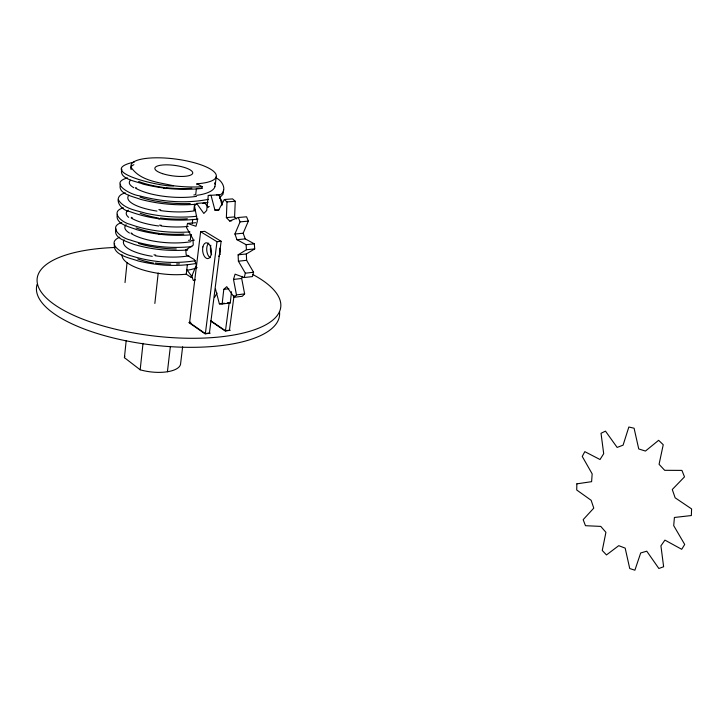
<?xml version="1.0" encoding="UTF-8"?>
<svg xmlns="http://www.w3.org/2000/svg" width="728" height="728" viewBox="0 0 728 728"><rect width="100%" height="100%" fill="white"/><g stroke="black" fill="none" stroke-linecap="round" stroke-linejoin="round"><path stroke-width="1.09" d="M231.704 220.821L229.648 221.003L226.372 217.599L226.99 201.911L224.342 199.508L218.5 210.356L214.942 210.146L211.029 195.332L208.281 195.486L206.697 210.492L203.831 213.441L196.651 203.412L194.531 205.969L197.406 221.039L195.959 226.281L187.524 223.432L186.55 227.655L192.975 238.975L193.266 245.118L185.786 249.977L186.168 254.764L194.412 259.596L196.351 265.074L191.728 276.358L193.366 280.535L195.359 279.825M236.573 218.928L234.598 216.899L235.244 201.274L232.587 198.89L224.342 199.508M125.016 282.582L127.027 262.762M182.628 346.828L180.626 363.49A28.256 11.248 6.3 0 1 140.167 369.788L124.424 357.657L126.162 340.877M140.167 369.788L143.025 343.334M154.846 303.449L158.203 273.064M215.506 289.089L219.383 303.858L222.14 303.995L223.787 289.371L226.736 286.659L234.189 297.288L242.342 296.26L244.626 293.885L241.678 278.469L242.315 276.376M222.14 303.995L230.239 302.948L231.531 291.746M167.422 371.753L170.379 346.401M192.447 277.313A51.142 17.126 6.9 0 1 191.255 277.459L186.25 274.183L187.405 264.464M190.927 234.78L190.299 240.085L188.488 240.358M192.301 223.187L192.756 219.356M194.558 204.186L193.876 209.973L195.423 209.737M196.378 188.889L195.686 194.722L193.857 194.958M196.879 184.657L196.988 183.765A43.007 12.003 7.3 0 0 211.366 169.679A43.007 12.003 7.3 0 0 157.193 157.794A43.007 12.003 7.3 0 0 132.915 169.706C142.588 181.263 159.732 182.546 173.564 185.776A52.462 14.642 7.3 0 0 202.166 186.714L201.956 188.416C182.319 190.563 162.298 188.871 143.143 184.138C137.146 181.409 118.282 179.152 121.904 169.287M191.255 277.459L191.446 275.839L186.787 269.688M200.628 231.722L189.599 322.65L205.36 333.615L209.418 333.033L221.13 241.286L204.75 231.349L200.628 231.722L216.989 241.687L221.13 241.286M215.288 184.33L216.289 176.44M205.36 333.615L216.989 241.687M222.167 204.204L221.803 200.892L219.456 197.133M234.088 295.404L229.457 330.184L225.48 330.749L229.193 302.648M234.189 297.288L236.464 294.904L233.497 279.425L235.08 274.165L244.226 277.532L245.345 273.2L238.393 261.206L238.12 254.818L246.446 249.75L254.709 248.903L254.336 243.844L245.236 238.893L236.991 239.694L234.916 233.997L240.076 221.858L238.302 217.499L229.648 221.003M254.709 248.903L246.346 253.963L246.61 260.315L253.571 272.254L252.443 276.576L244.226 277.532M245.236 238.893L243.161 233.224L248.348 221.13L246.574 216.798L238.302 217.499M214.769 186.423L214.451 187.014M125.462 192.929C111.803 195.887 119.465 210.083 129.711 211.539C151.369 219.592 175.12 221.621 197.998 219.101M214.469 297.543L217.026 293.047M114.596 243.507C111.748 255.137 130.312 258.003 138.247 260.988C157.23 265.584 177.259 266.976 196.533 263.372M117.381 214.323C114.569 224.115 130.212 226.963 136.809 229.711C154.482 234.671 173.1 236.327 191.382 234.789M116.07 228.856C112.585 238.293 127.637 241.751 133.988 244.39C151.178 249.558 169.369 251.278 187.251 250.023M120.575 184.202C116.862 193.894 133.87 196.615 140.213 199.254C158.386 204.086 177.423 205.787 196.169 204.249M219.483 197.898L223.014 194.23L223.551 189.79M218.637 195.632C228.119 191.855 223.068 180.644 215.706 177.787M119.792 237.155C104.377 243.662 124.051 254.445 131.522 255.947C152.034 262.335 174.119 264.137 195.35 260.715M121.803 222.459C106.952 227.254 122.177 238.356 129.994 239.921C149.777 246.783 171.189 248.694 191.964 246.601M123.387 207.826C109.164 211.784 122.131 222.659 129.966 224.269C149.067 231.213 169.779 233.197 189.981 231.923M127.573 177.932C108.19 182.855 130.767 194.767 138.975 195.723C161.443 201.738 185.431 203.867 208.363 199.345M207.99 202.393L202.784 203.412M191.446 275.839L192.247 275.703M210.201 333.151L205.114 333.87L188.825 322.54L190.845 322.267M230.23 330.294L225.234 331.003L210.647 321.066M134.307 162.026C91.974 171.471 165.456 187.86 173.564 185.776M219.383 303.858L224.442 303.212M236.464 294.904L244.626 293.885M223.787 289.371L228.865 288.761M233.497 279.425L241.678 278.469M196.706 216.271C179.743 218.091 162.508 216.826 145.855 213.268C136.409 210.456 124.251 208.927 118.464 200.036M245.345 273.2L253.571 272.254M238.393 261.206L246.61 260.315M238.12 254.818L246.346 253.963M236.991 239.694L246.073 244.672L254.336 243.844M185.786 249.977L187.797 249.777M234.916 233.997L243.161 233.224M187.524 223.432L195.605 222.741M240.076 221.858L248.348 221.13M226.372 217.599L234.598 216.899M214.942 210.146L219.046 209.81M196.651 203.412L204.786 202.784L208.062 207.325M226.99 201.911L235.244 201.274M208.281 195.486L219.237 194.731L222.031 205.269M216.471 194.886L219.237 194.731M196.423 188.497L201.956 188.416M227.473 302.821L230.239 302.948M165.438 188.488L163.582 188.27M161.388 225.325L159.55 225.107M160.142 234.27L158.831 234.116M160.697 209.828L158.877 209.582M159.705 218.873L157.894 218.627M155.756 255.073L153.954 254.827M136.682 188.115L135.672 187.651M132.068 233.451L131.076 232.951M132.323 217.836L131.413 217.335M196.988 183.765L202.166 186.714M210.529 320.575L225.48 330.749M246.073 244.672L246.446 249.75M210.201 257.703A7.944 4.386 83.7 0 1 206.779 250.632A7.944 4.386 83.7 0 1 208.718 243.125M131.213 169.597A43.125 9.783 6.1 0 1 133.888 164.674M214.542 182.892A43.107 12.804 10.7 0 1 214.933 186.45M214.815 187.06A43.025 14.633 6.6 0 1 196.715 195.341M196.496 196.351A42.961 13.541 4.2 0 1 135.736 188.243M133.834 187.715A42.943 10.401 5.3 0 1 130.53 180.262M209.236 206.47A42.879 14.651 9 0 1 208.463 206.907M195.259 210.711A42.797 13.987 4.2 0 1 160.124 210.519M156.966 211.084A42.761 12.103 3.8 0 1 128.847 195.222M188.197 226.426A42.615 14.278 4.1 0 1 161.006 225.971M158.777 226.008A42.588 12.622 3.6 0 1 131.158 217.945M128.683 217.353A42.579 11.047 5.3 0 1 128.337 210.137M194.367 240.113A42.488 15.606 6.4 0 1 191.218 240.686M190.827 241.705A42.424 14.533 4 0 1 131.222 233.579M129.457 233.042A42.406 11.475 5 0 1 126.108 224.734M188.852 255.828A42.26 14.96 4 0 1 155.237 255.765M152.27 256.32A42.233 13.122 3.5 0 1 124.133 239.821M197.17 267.613A42.124 16.189 6 0 1 187.578 270.215M164.246 187.569A43.043 10.183 5.3 0 1 138.648 181.454M191.874 188.224A43.043 11.857 3.8 0 1 165.948 187.678M190.254 203.54A42.87 10.638 5 0 1 140.031 197.088M158.531 218.109A42.688 10.556 7.5 0 1 140.167 213.24M187.342 218.782A42.688 12.385 3.7 0 1 160.406 218.009M159.159 233.388A42.497 11.275 5.1 0 1 136.145 227.891M183.838 234.07A42.506 12.913 3.6 0 1 160.861 233.515M176.294 248.967A42.333 11.703 4.8 0 1 138.593 243.461M153.572 263.126A42.151 11.612 7.3 0 1 137.765 258.959M179.388 263.845A42.16 13.404 3.4 0 1 176.531 263.991M170.68 264.082A42.16 13.404 3.4 0 1 155.419 263.054M186.25 274.183A41.924 14.041 6.9 0 1 142.834 269.897A41.924 14.041 6.9 0 1 122.104 254.736M124.424 357.657A28.256 11.248 6.3 0 1 124.825 356.247M252.698 274.438A122.623 43.489 6.7 0 1 226.299 336.163A122.623 43.489 6.7 0 1 50.687 301.792A122.623 43.489 6.7 0 1 114.942 247.484M279.47 311.529A122.322 44.035 6.7 0 1 154.573 345.254A122.322 44.035 6.7 0 1 37.055 284.466M220.102 254.563A8.636 4.823 83.8 0 1 219.747 253.854M211.621 254.7A8.672 4.805 83.7 0 1 210.811 245.281M219.856 248.203A8.672 4.805 83.7 0 1 218.846 256.484M576.858 483.847L576.712 489.99L591.145 500.291L593.775 508.126L583.173 519.665L585.467 525.698L600.764 526.399L605.923 532.314L602.256 550.477L606.47 554.936L618.736 545.672L625.179 548.129L629.729 568.532L634.889 570.206L640.695 552.962L646.764 551.187L658.858 568.486L663.627 566.757L660.924 545.827L664.919 540.112L681.708 549.294L684.702 544.471L673.709 525.643L674.41 517.471L691.336 515.551L691.6 508.927L675.147 497.806L672.272 489.516L684.502 476.867L681.927 470.397L664.682 470.315L659.067 464.291L663.235 444.726L658.631 440.313L645.445 451.06L638.738 448.958L634.088 428.219L628.846 427.018L623.077 445.172L617.135 447.42L605.478 431.14L601.028 433.287L603.694 453.699L600.027 459.523L584.812 451.651L582.245 456.429L592.164 473.864L591.609 481.672L576.858 483.847M202.885 246.901A7.963 4.377 83.7 0 0 207.753 258.613A7.963 4.377 83.7 0 0 210.465 246.555A7.963 4.377 83.7 0 0 202.885 246.901M162.572 173.655A19.11 5.333 7.3 0 0 192.638 173.464A19.11 5.333 7.3 0 0 166.157 164.837A19.11 5.333 7.3 0 0 162.572 173.655"/></g></svg>
